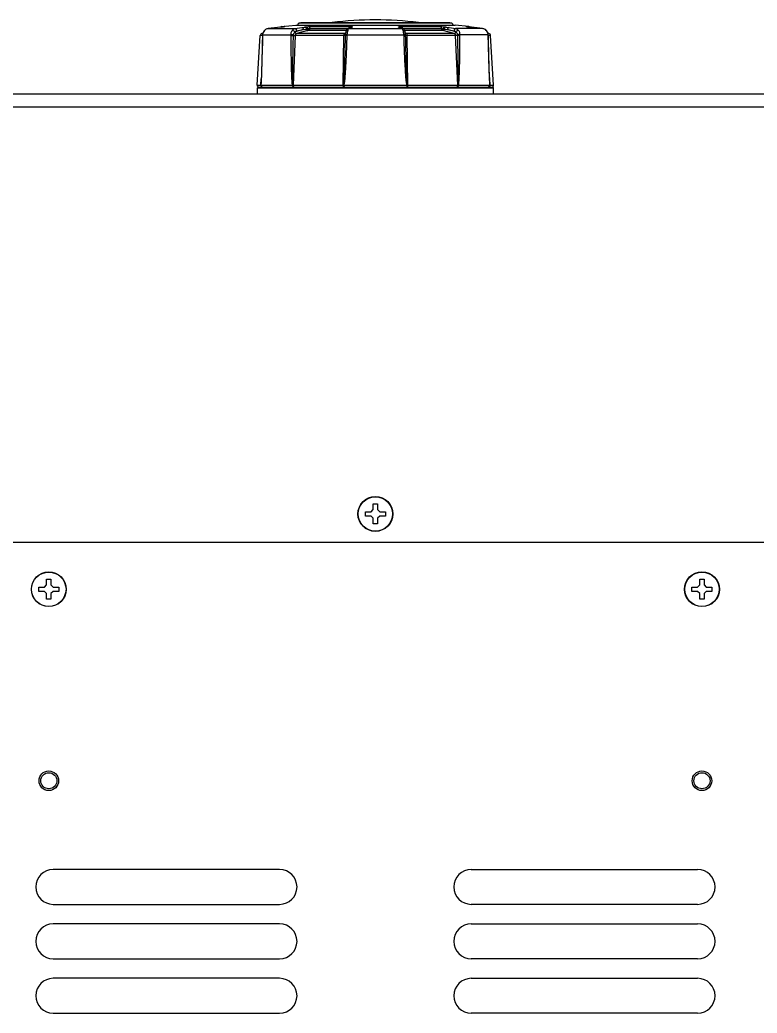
# Model space of a CAD drawing. Header units: millimetres. Extents: x -1538 to 3410, y -1646 to 2016.
# Drawn here: x 136.9 to 306.2, y 1766.5 to 1994.7 of the extents above; entities that cross this region are included whole.
import ezdxf

# ---------------------------------------------------------------- set-up
doc = ezdxf.new("R2010")
doc.units = ezdxf.units.MM
doc.header["$LTSCALE"] = 23.1
doc.layers.get('0').update_dxf_attribs({"linetype": 'CONTINUOUS'})

msp = doc.modelspace()

# ---------------------------------------------------------------- linework, layer by layer
at = {"linetype": 'Continuous'}
for p, q in [((193.28, 1992.45), (193.06, 1992.26)), ((193.45, 1992.53), (193.27, 1992.44)), ((196.04, 1992.92), (193.91, 1992.68)), ((196.04, 1992.92), (193.91, 1992.68)), ((193.91, 1992.68), (193.91, 1992.68)), ((193.91, 1992.68), (200.06, 1992.68)), ((197.09, 1993.04), (196.04, 1992.92)), ((196.98, 1993.03), (196.04, 1992.92)), ((196.04, 1992.92), (196.04, 1992.92)), ((196.98, 1993.03), (196.98, 1993.03)), ((197.08, 1993.14), (200.23, 1993.49)), ((197.08, 1993.14), (197.69, 1993.14)), ((197.32, 1993.07), (197.09, 1993.04)), ((197.42, 1993.09), (197.32, 1993.07)), ((197.4, 1993.08), (197.39, 1993.08)), ((197.4, 1993.08), (197.39, 1993.08)), ((197.62, 1993.12), (197.63, 1993.12)), ((200.06, 1992.68), (201.62, 1992.92)), ((202.01, 1992.43), (200.07, 1991.92)), ((200.23, 1993.49), (236.83, 1993.49)), ((200.45, 1992.18), (202.01, 1992.43)), ((201.12, 1993.94), (201.44, 1993.98)), ((235.95, 1993.94), (201.12, 1993.94)), ((201.44, 1993.98), (201.56, 1993.98)), ((235.63, 1993.98), (201.44, 1993.98)), ((235.51, 1993.98), (201.56, 1993.98)), ((201.62, 1992.92), (202.31, 1993.03)), ((202.01, 1992.43), (202.7, 1992.57)), ((203.4, 1992.68), (203.39, 1992.6)), ((212.13, 1992.6), (203.39, 1992.6)), ((203.4, 1992.68), (212.28, 1992.68)), ((203.7, 1993.14), (212.52, 1993.14)), ((212.85, 1992.92), (212.2, 1992.64)), ((212.39, 1992.68), (212.2, 1992.64)), ((212.67, 1992.8), (212.39, 1992.68)), ((212.39, 1992.68), (224.68, 1992.68)), ((212.79, 1992.85), (212.67, 1992.8)), ((212.96, 1992.92), (212.77, 1992.89)), ((212.96, 1992.92), (212.79, 1992.85)), ((213.02, 1992.99), (212.85, 1992.92)), ((213.21, 1993.03), (213.02, 1992.99)), ((223.86, 1993.03), (224.05, 1992.99)), ((224.22, 1992.92), (224.05, 1992.99)), ((224.05, 1992.99), (224.05, 1992.99)), ((224.11, 1992.92), (224.3, 1992.89)), ((224.28, 1992.85), (224.11, 1992.92)), ((224.87, 1992.64), (224.22, 1992.92)), ((224.4, 1992.8), (224.28, 1992.85)), ((224.68, 1992.68), (224.4, 1992.8)), ((224.55, 1993.14), (233.36, 1993.14)), ((224.68, 1992.68), (224.87, 1992.64)), ((224.78, 1992.68), (233.67, 1992.68)), ((224.87, 1992.64), (224.87, 1992.64)), ((233.67, 1992.6), (224.93, 1992.6)), ((233.67, 1992.6), (233.67, 1992.68)), ((234.37, 1992.57), (235.05, 1992.43)), ((234.76, 1993.03), (235.45, 1992.92)), ((235.05, 1992.43), (236.62, 1992.18)), ((237, 1991.92), (235.05, 1992.43)), ((235.45, 1992.92), (237.01, 1992.68)), ((235.63, 1993.98), (235.51, 1993.98)), ((235.95, 1993.94), (235.63, 1993.98)), ((239.99, 1993.14), (236.83, 1993.49)), ((243.16, 1992.68), (237.01, 1992.68)), ((239.38, 1993.14), (239.99, 1993.14)), ((239.45, 1993.12), (239.44, 1993.12)), ((239.48, 1993.11), (239.45, 1993.12)), ((239.53, 1993.1), (239.48, 1993.11)), ((239.59, 1993.1), (239.53, 1993.1)), ((239.67, 1993.08), (239.68, 1993.08)), ((239.68, 1993.08), (239.67, 1993.08)), ((240.08, 1993.03), (240.09, 1993.03)), ((241.02, 1992.92), (240.08, 1993.03)), ((241.02, 1992.92), (241.03, 1992.92)), ((243.16, 1992.68), (241.02, 1992.92)), ((243.16, 1992.68), (243.16, 1992.68)), ((191.39, 1979.68), (192.08, 1991.06)), ((192.6, 1991.06), (192.08, 1991.06)), ((192.49, 1991.52), (192.66, 1991.56)), ((192.65, 1991.52), (192.49, 1991.52)), ((192.6, 1991.1), (192.55, 1989.24)), ((192.61, 1991.23), (192.6, 1991.1)), ((192.62, 1991.07), (192.6, 1991.07)), ((192.61, 1991.27), (192.61, 1991.23)), ((192.63, 1991.25), (192.61, 1991.27)), ((192.63, 1991.25), (199.18, 1991.25)), ((193.06, 1992.26), (192.92, 1992.11)), ((193.08, 1992.27), (193.06, 1992.26)), ((200.11, 1991.06), (199.62, 1979.68)), ((211.31, 1991.06), (200.11, 1991.06)), ((203.03, 1992.21), (200.4, 1991.52)), ((211.41, 1991.52), (200.4, 1991.52)), ((211.83, 1992.23), (203.17, 1992.23)), ((211.13, 1979.68), (211.31, 1991.06)), ((211.41, 1991.52), (211.56, 1991.63)), ((211.56, 1991.63), (211.58, 1991.65)), ((211.58, 1991.65), (211.64, 1991.69)), ((211.64, 1991.52), (211.61, 1991.32)), ((211.62, 1991.59), (211.62, 1991.59)), ((211.64, 1991.69), (211.69, 1991.72)), ((211.64, 1991.52), (211.64, 1991.52)), ((211.77, 1992.04), (211.73, 1991.89)), ((211.77, 1992.04), (211.77, 1992.04)), ((211.98, 1991.25), (225.09, 1991.25)), ((233.9, 1992.23), (225.23, 1992.23)), ((225.3, 1992.04), (225.3, 1992.04)), ((225.38, 1991.72), (225.42, 1991.7)), ((225.39, 1991.64), (225.39, 1991.65)), ((225.45, 1991.59), (225.4, 1991.64)), ((225.43, 1991.52), (225.4, 1991.62)), ((225.42, 1991.7), (225.49, 1991.65)), ((225.46, 1991.32), (225.43, 1991.52)), ((225.43, 1991.52), (225.43, 1991.52)), ((225.45, 1991.59), (225.45, 1991.59)), ((225.49, 1991.65), (225.51, 1991.63)), ((225.51, 1991.63), (225.66, 1991.52)), ((236.66, 1991.52), (225.66, 1991.52)), ((225.76, 1991.06), (225.94, 1979.68)), ((236.96, 1991.06), (225.76, 1991.06)), ((236.66, 1991.52), (234.04, 1992.21)), ((237.45, 1979.68), (236.96, 1991.06)), ((244.44, 1991.25), (237.88, 1991.25)), ((243.99, 1992.27), (244.01, 1992.26)), ((244.15, 1992.1), (244.01, 1992.26)), ((244.32, 1991.81), (244.32, 1991.81)), ((244.41, 1991.56), (244.38, 1991.64)), ((244.58, 1991.52), (244.41, 1991.56)), ((244.58, 1991.52), (244.42, 1991.52)), ((244.44, 1991.25), (244.46, 1991.27)), ((244.45, 1991.07), (244.47, 1991.07)), ((244.46, 1991.22), (244.46, 1991.27)), ((244.47, 1991.07), (244.46, 1991.22)), ((244.98, 1991.06), (244.47, 1991.06)), ((245.68, 1979.68), (244.98, 1991.06)), ((192.21, 1979.68), (192.3, 1981.12)), ((244.77, 1981.12), (244.85, 1979.68)), ((191.39, 1979.68), (192.21, 1979.68)), ((191.43, 1977.6), (191.45, 1979.06)), ((191.45, 1979.06), (245.62, 1979.06)), ((191.65, 1979.25), (245.42, 1979.25)), ((192.24, 1979.66), (199.49, 1979.66)), ((199.62, 1979.68), (211.13, 1979.68)), ((211.28, 1979.66), (225.78, 1979.66)), ((225.94, 1979.68), (237.45, 1979.68)), ((237.58, 1979.66), (244.83, 1979.66)), ((244.85, 1979.68), (245.68, 1979.68)), ((245.64, 1977.6), (245.62, 1979.06)), ((454.32, 1977.6), (-17.25, 1977.6)), ((454.32, 1974.62), (-17.25, 1974.62)), ((218.03, 1882.15), (218.03, 1883.45)), ((218.03, 1883.45), (219.03, 1883.45)), ((219.03, 1883.45), (219.03, 1882.15)), ((216.23, 1880.65), (216.23, 1881.65)), ((216.23, 1881.65), (217.53, 1881.65)), ((217.53, 1880.65), (216.23, 1880.65)), ((217.53, 1881.65), (218.03, 1882.15)), ((218.03, 1880.15), (217.53, 1880.65)), ((219.03, 1882.15), (219.53, 1881.65)), ((219.53, 1880.65), (219.03, 1880.15)), ((219.53, 1881.65), (220.83, 1881.65)), ((220.83, 1880.65), (219.53, 1880.65)), ((220.83, 1881.65), (220.83, 1880.65)), ((218.03, 1878.85), (218.03, 1880.15)), ((219.03, 1878.85), (218.03, 1878.85)), ((219.03, 1880.15), (219.03, 1878.85)), ((-139.63, 1874.65), (576.69, 1874.65)), ((142.53, 1864.35), (143.03, 1864.85)), ((143.03, 1864.85), (143.03, 1866.15)), ((143.03, 1866.15), (144.03, 1866.15)), ((144.03, 1866.15), (144.03, 1864.85)), ((144.03, 1864.85), (144.53, 1864.35)), ((292.53, 1864.35), (293.03, 1864.85)), ((293.03, 1864.85), (293.03, 1866.15)), ((293.03, 1866.15), (294.03, 1866.15)), ((294.03, 1866.15), (294.03, 1864.85)), ((294.03, 1864.85), (294.53, 1864.35)), ((141.23, 1863.35), (141.23, 1864.35)), ((141.23, 1864.35), (142.53, 1864.35)), ((142.53, 1863.35), (141.23, 1863.35)), ((143.03, 1862.85), (142.53, 1863.35)), ((143.03, 1861.55), (143.03, 1862.85)), ((144.53, 1863.35), (144.03, 1862.85)), ((144.03, 1862.85), (144.03, 1861.55)), ((144.53, 1864.35), (145.83, 1864.35)), ((145.83, 1863.35), (144.53, 1863.35)), ((145.83, 1864.35), (145.83, 1863.35)), ((291.23, 1863.35), (291.23, 1864.35)), ((291.23, 1864.35), (292.53, 1864.35)), ((292.53, 1863.35), (291.23, 1863.35)), ((293.03, 1862.85), (292.53, 1863.35)), ((293.03, 1861.55), (293.03, 1862.85)), ((294.53, 1863.35), (294.03, 1862.85)), ((294.03, 1862.85), (294.03, 1861.55)), ((294.53, 1864.35), (295.83, 1864.35)), ((295.83, 1863.35), (294.53, 1863.35)), ((295.83, 1864.35), (295.83, 1863.35)), ((144.03, 1861.55), (143.03, 1861.55)), ((294.03, 1861.55), (293.03, 1861.55)), ((196.53, 1799.45), (144.53, 1799.45)), ((240.53, 1799.45), (292.53, 1799.45)), ((144.53, 1791.45), (196.53, 1791.45)), ((292.53, 1791.45), (240.53, 1791.45)), ((196.53, 1786.95), (144.53, 1786.95)), ((240.53, 1786.95), (292.53, 1786.95)), ((144.53, 1778.95), (196.53, 1778.95)), ((292.53, 1778.95), (240.53, 1778.95)), ((196.53, 1774.45), (144.53, 1774.45)), ((240.53, 1774.45), (292.53, 1774.45)), ((144.53, 1766.45), (196.53, 1766.45)), ((292.53, 1766.45), (240.53, 1766.45))]:
    msp.add_line(p, q, dxfattribs=at)
for points in [[(193.91, 1992.68), (193.64, 1992.62), (193.28, 1992.45)], [(197.54, 1993.1), (197.49, 1993.1), (197.42, 1993.09)], [(197.63, 1993.12), (197.63, 1993.12), (197.62, 1993.12), (197.59, 1993.11), (197.54, 1993.1)], [(197.63, 1993.12), (197.61, 1993.12), (197.6, 1993.11)], [(212.2, 1992.64), (212.04, 1992.54), (211.91, 1992.38), (211.82, 1992.19), (211.77, 1992.04)], [(225.3, 1992.04), (225.26, 1992.18), (225.17, 1992.37), (225.04, 1992.53), (224.87, 1992.64)], [(239.76, 1993.07), (239.66, 1993.09), (239.59, 1993.1)], [(243.16, 1992.68), (240, 1993.04), (239.76, 1993.07)], [(244, 1992.27), (243.8, 1992.44), (243.44, 1992.62), (243.16, 1992.68)], [(244.01, 1992.26), (243.79, 1992.45), (243.61, 1992.53)], [(192.92, 1992.11), (192.75, 1991.81), (192.64, 1991.49), (192.61, 1991.27)], [(192.83, 1991.95), (192.74, 1991.8), (192.69, 1991.64)], [(211.68, 1991.65), (211.64, 1991.6), (211.62, 1991.59)], [(211.73, 1991.89), (211.67, 1991.63), (211.64, 1991.52)], [(211.67, 1991.63), (211.68, 1991.65), (211.68, 1991.65)], [(225.4, 1991.62), (225.34, 1991.88), (225.3, 1992.04)], [(244.32, 1991.81), (244.15, 1992.11), (244.01, 1992.26)], [(244.46, 1991.27), (244.43, 1991.48), (244.33, 1991.8), (244.15, 1992.1)], [(244.82, 1980.03), (244.78, 1980.92), (244.73, 1982.11), (244.69, 1983.33), (244.64, 1984.62), (244.6, 1986), (244.56, 1987.53), (244.52, 1989.23), (244.47, 1991.07)], [(192.55, 1989.24), (192.51, 1987.53), (192.47, 1986.01), (192.42, 1984.62), (192.38, 1983.33), (192.34, 1982.12), (192.29, 1980.93), (192.25, 1980.03)]]:
    msp.add_lwpolyline(points, dxfattribs=at)
for centre, radius in [((218.53, 1881.15), 4), ((218.53, 1881.15), 3.95), ((143.53, 1863.85), 4), ((143.53, 1863.85), 3.95), ((293.53, 1863.85), 4), ((293.53, 1863.85), 3.95), ((143.53, 1819.85), 2.25), ((143.53, 1819.85), 1.85), ((293.53, 1819.85), 2.25), ((293.53, 1819.85), 1.85)]:
    msp.add_circle(centre, radius, dxfattribs=at)
for centre, radius, start, end in [((194.1, 1991.26), 1.43, 122.8366, 135.3918), ((194.08, 1991.29), 1.4, 109.0707, 122.796), ((194.07, 1991.31), 1.38, 96.6125, 109.0187), ((197.13, 1992.65), 0.5, 96.339, 132.3729), ((194.16, 2017.64), 24.77, 276.5501, 277.0696), ((195.15, 2009.75), 16.81, 277.0371, 277.662), ((197.74, 1992.67), 0.476, 96.582, 109.1746), ((201.18, 1993.44), 0.5, 97, 173.8665), ((203.5, 2039.4), 46.8, 269.2737, 269.8709), ((218.53, 1914.68), 80, 82.8664, 97.1336), ((199.44, 2024.44), 34.29, 293.22, 293.4477), ((199.75, 2023.71), 33.5, 293.4491, 293.6811), ((237.32, 2023.71), 33.5, 246.3189, 246.5509), ((237.63, 2024.44), 34.29, 246.5523, 246.78), ((233.51, 2047.38), 54.78, 270.1727, 270.6829), ((235.88, 1993.44), 0.5, 6.1335, 83), ((239.32, 1992.67), 0.476, 70.8506, 83.4182), ((241.92, 2009.76), 16.83, 262.3474, 262.7373), ((242.96, 2018.02), 25.16, 262.7731, 263.4402), ((239.94, 1992.65), 0.5, 47.6271, 83.661), ((243, 1991.31), 1.38, 70.7112, 83.3865), ((242.99, 1991.29), 1.4, 56.9827, 70.6584), ((242.97, 1991.26), 1.43, 44.6086, 56.9445), ((192.58, 1991.03), 0.5, 100.5, 176.5), ((197.67, 1990.92), 5.05, 176.2715, 177.2923), ((196.4, 1990.98), 3.78, 177.3126, 178.5793), ((194.12, 1991.17), 1.5, 176.4608, 177.2024), ((194.14, 1991.22), 1.49, 135.3886, 136.0392), ((200.19, 1991.46), 0.477, 104.687, 107.496), ((211.41, 1991.89), 0.361, 293.3967, 302.8776), ((213.81, 1991.03), 2.22, 172.7007, 178.8842), ((211.41, 1991.89), 0.362, 302.8758, 305.6098), ((225.66, 1991.89), 0.362, 234.3906, 237.3393), ((225.66, 1991.89), 0.36, 237.3375, 246.6044), ((223.28, 1991.03), 2.2, 1.0907, 7.3248), ((236.88, 1991.46), 0.477, 72.5045, 75.3145), ((242.93, 1991.22), 1.5, 43.9553, 44.6058), ((242.94, 1991.17), 1.5, 2.798, 3.5434), ((239.34, 1990.91), 5.11, 2.757, 3.7233), ((240.66, 1990.98), 3.79, 1.4209, 2.7431), ((244.48, 1991.03), 0.5, 3.5, 79.5), ((191.79, 1979.65), 0.4, 176.5, 270), ((191.65, 1979.05), 0.2, 90, 179.16), ((144.92, 1982.76), 47.41, 356.2749, 356.6463), ((192.63, 1979.62), 0.369, 266.1248, 269.9928), ((199.63, 1975.17), 4.5, 90.1137, 90.8323), ((199.79, 1979.37), 0.122, 263.6083, 269.9812), ((199.91, 1979.49), 0.238, 238.2278, 239.9981), ((211.12, 1974.1), 5.58, 89.258, 89.9536), ((213.03, 1989.36), 9.86, 259.2966, 259.8184), ((223.95, 1989.87), 10.37, 280.194, 280.6902), ((225.94, 1974.28), 5.4, 90.0346, 90.754), ((237.16, 1979.49), 0.238, 300.0018, 301.7722), ((237.28, 1979.37), 0.122, 270.0198, 276.3934), ((237.44, 1975.5), 4.17, 89.1395, 89.9148), ((244.44, 1979.62), 0.369, 270.0072, 273.8752), ((292.16, 1982.76), 47.42, 183.3537, 183.725), ((245.28, 1979.65), 0.4, 270, 3.5), ((245.42, 1979.05), 0.2, 0.84, 90), ((144.53, 1795.45), 4, 90, 270), ((196.53, 1795.45), 4, 270, 90), ((240.53, 1795.45), 4, 90, 270), ((292.53, 1795.45), 4, 270, 90), ((144.53, 1782.95), 4, 90, 270), ((196.53, 1782.95), 4, 270, 90), ((240.53, 1782.95), 4, 90, 270), ((292.53, 1782.95), 4, 270, 90), ((144.53, 1770.45), 4, 90, 270), ((196.53, 1770.45), 4, 270, 90), ((240.53, 1770.45), 4, 90, 270), ((292.53, 1770.45), 4, 270, 90)]:
    msp.add_arc(centre, radius, start, end, dxfattribs=at)
for points, knots in [([(197.57, 1993.11), (197.56, 1993.11), (197.5, 1993.1), (197.45, 1993.09), (197.4, 1993.08)], [0, 0, 0, 0, 0.219655, 1, 1, 1, 1]), ([(197.69, 1993.14), (197.69, 1993.14), (197.7, 1993.14), (197.71, 1993.14), (197.71, 1993.14), (197.72, 1993.14), (197.72, 1993.14), (197.71, 1993.14), (197.71, 1993.14), (197.7, 1993.13), (197.7, 1993.13), (197.68, 1993.13), (197.65, 1993.12), (197.61, 1993.12), (197.59, 1993.11), (197.57, 1993.11)], [0, 0, 0, 0, 0.057998, 0.102847, 0.13457, 0.153455, 0.161816, 0.174225, 0.198906, 0.23665, 0.287531, 0.351488, 0.518146, 0.735011, 1, 1, 1, 1]), ([(199.44, 1992.27), (199.52, 1992.38), (199.7, 1992.56), (199.94, 1992.66), (200.06, 1992.68)], [0, 0, 0, 0, 0.525725, 1, 1, 1, 1]), ([(200.06, 1992.68), (200.11, 1992.68), (200.21, 1992.65), (200.33, 1992.53), (200.42, 1992.37), (200.45, 1992.25), (200.45, 1992.18)], [0, 0, 0, 0, 0.208918, 0.44739, 0.716074, 1, 1, 1, 1]), ([(201.62, 1992.92), (201.67, 1992.92), (201.77, 1992.89), (201.9, 1992.78), (201.98, 1992.62), (202.01, 1992.49), (202.01, 1992.43)], [0, 0, 0, 0, 0.208913, 0.44738, 0.716066, 1, 1, 1, 1]), ([(202.31, 1993.03), (202.34, 1993.04), (202.48, 1993.06), (202.62, 1993.07), (202.72, 1993.08)], [0, 0, 0, 0, 0.221333, 1, 1, 1, 1]), ([(202.31, 1993.03), (202.36, 1993.03), (202.45, 1993), (202.57, 1992.9), (202.66, 1992.75), (202.69, 1992.63), (202.7, 1992.57)], [0, 0, 0, 0, 0.209316, 0.446873, 0.714616, 1, 1, 1, 1]), ([(202.7, 1992.57), (202.71, 1992.58), (202.78, 1992.59), (202.85, 1992.6), (202.91, 1992.6)], [0, 0, 0, 0, 0.221368, 1, 1, 1, 1]), ([(202.7, 1992.57), (202.71, 1992.53), (202.74, 1992.43), (202.81, 1992.32), (202.91, 1992.23), (202.99, 1992.21), (203.03, 1992.21)], [0, 0, 0, 0, 0.282225, 0.550377, 0.790155, 1, 1, 1, 1]), ([(202.72, 1993.08), (202.9, 1993.1), (203.22, 1993.13), (203.55, 1993.14), (203.7, 1993.14)], [0, 0, 0, 0, 0.532271, 1, 1, 1, 1]), ([(202.72, 1993.08), (202.73, 1993.08), (202.76, 1993.07), (202.78, 1993.04), (202.81, 1992.99), (202.85, 1992.91), (202.88, 1992.78), (202.9, 1992.66), (202.91, 1992.6)], [0, 0, 0, 0, 0.057679, 0.135001, 0.235351, 0.35787, 0.657537, 1, 1, 1, 1]), ([(202.91, 1992.6), (202.99, 1992.62), (203.15, 1992.66), (203.32, 1992.68), (203.4, 1992.68)], [0, 0, 0, 0, 0.531491, 1, 1, 1, 1]), ([(203.39, 1992.6), (203.39, 1992.56), (203.38, 1992.47), (203.33, 1992.36), (203.26, 1992.27), (203.2, 1992.24), (203.17, 1992.23)], [0, 0, 0, 0, 0.283976, 0.550284, 0.788683, 1, 1, 1, 1]), ([(203.7, 1993.14), (203.66, 1993.14), (203.58, 1993.1), (203.48, 1992.99), (203.42, 1992.84), (203.4, 1992.73), (203.4, 1992.68)], [0, 0, 0, 0, 0.20971, 0.446411, 0.713162, 1, 1, 1, 1]), ([(212.23, 1992.47), (212.23, 1992.45), (212.2, 1992.39), (212.18, 1992.32), (212.17, 1992.27)], [0, 0, 0, 0, 0.227568, 1, 1, 1, 1]), ([(212.3, 1992.59), (212.29, 1992.59), (212.27, 1992.55), (212.25, 1992.5), (212.23, 1992.47)], [0, 0, 0, 0, 0.222718, 1, 1, 1, 1]), ([(212.39, 1992.68), (212.38, 1992.67), (212.34, 1992.65), (212.31, 1992.62), (212.3, 1992.59)], [0, 0, 0, 0, 0.210871, 1, 1, 1, 1]), ([(212.52, 1993.14), (212.5, 1993.13), (212.47, 1993.09), (212.43, 1993), (212.41, 1992.87), (212.4, 1992.78), (212.4, 1992.73)], [0, 0, 0, 0, 0.138356, 0.359004, 0.654302, 1, 1, 1, 1]), ([(212.52, 1993.14), (212.6, 1993.14), (212.75, 1993.14), (212.95, 1993.13), (213.09, 1993.11), (213.17, 1993.1), (213.2, 1993.09), (213.21, 1993.08)], [0, 0, 0, 0, 0.345653, 0.639352, 0.861686, 0.941817, 1, 1, 1, 1]), ([(213.21, 1993.08), (213.17, 1993.08), (213.11, 1993.07), (213.05, 1993.05), (213.04, 1993.04)], [0, 0, 0, 0, 0.747918, 1, 1, 1, 1]), ([(213.21, 1993.08), (213.22, 1993.08), (213.22, 1993.08), (213.23, 1993.07), (213.24, 1993.07), (213.24, 1993.06), (213.23, 1993.04), (213.22, 1993.04), (213.21, 1993.03)], [0, 0, 0, 0, 0.166264, 0.295583, 0.393854, 0.474796, 0.669729, 1, 1, 1, 1]), ([(223.86, 1993.03), (223.85, 1993.04), (223.84, 1993.04), (223.83, 1993.06), (223.83, 1993.07), (223.84, 1993.07), (223.84, 1993.08), (223.85, 1993.08), (223.86, 1993.08)], [0, 0, 0, 0, 0.330531, 0.525201, 0.605984, 0.704142, 0.83356, 1, 1, 1, 1]), ([(223.86, 1993.08), (223.87, 1993.09), (223.9, 1993.1), (223.98, 1993.11), (224.12, 1993.13), (224.32, 1993.14), (224.47, 1993.14), (224.55, 1993.14)], [0, 0, 0, 0, 0.058183, 0.138322, 0.360655, 0.654345, 1, 1, 1, 1]), ([(223.86, 1993.08), (223.9, 1993.08), (223.96, 1993.07), (224.02, 1993.05), (224.03, 1993.04)], [0, 0, 0, 0, 0.747918, 1, 1, 1, 1]), ([(224.55, 1993.14), (224.57, 1993.13), (224.6, 1993.09), (224.64, 1993), (224.66, 1992.87), (224.67, 1992.78), (224.67, 1992.73)], [0, 0, 0, 0, 0.138356, 0.359003, 0.654302, 1, 1, 1, 1]), ([(224.76, 1992.61), (224.76, 1992.62), (224.73, 1992.64), (224.71, 1992.67), (224.68, 1992.68)], [0, 0, 0, 0, 0.290254, 1, 1, 1, 1]), ([(224.84, 1992.47), (224.83, 1992.48), (224.81, 1992.53), (224.79, 1992.58), (224.76, 1992.61)], [0, 0, 0, 0, 0.282175, 1, 1, 1, 1]), ([(224.9, 1992.27), (224.9, 1992.29), (224.88, 1992.35), (224.86, 1992.42), (224.84, 1992.47)], [0, 0, 0, 0, 0.271921, 1, 1, 1, 1]), ([(233.36, 1993.14), (233.52, 1993.14), (233.84, 1993.13), (234.17, 1993.1), (234.34, 1993.08)], [0, 0, 0, 0, 0.467727, 1, 1, 1, 1]), ([(233.36, 1993.14), (233.41, 1993.14), (233.49, 1993.1), (233.59, 1992.99), (233.65, 1992.84), (233.67, 1992.73), (233.67, 1992.68)], [0, 0, 0, 0, 0.20971, 0.446411, 0.713162, 1, 1, 1, 1]), ([(233.67, 1992.68), (233.75, 1992.68), (233.91, 1992.66), (234.08, 1992.62), (234.16, 1992.6)], [0, 0, 0, 0, 0.468508, 1, 1, 1, 1]), ([(233.67, 1992.6), (233.68, 1992.56), (233.69, 1992.47), (233.74, 1992.36), (233.81, 1992.27), (233.87, 1992.24), (233.9, 1992.23)], [0, 0, 0, 0, 0.283976, 0.550283, 0.788682, 1, 1, 1, 1]), ([(234.37, 1992.57), (234.36, 1992.53), (234.33, 1992.43), (234.25, 1992.32), (234.16, 1992.23), (234.08, 1992.21), (234.04, 1992.21)], [0, 0, 0, 0, 0.282227, 0.550378, 0.790155, 1, 1, 1, 1]), ([(234.34, 1993.08), (234.33, 1993.08), (234.31, 1993.07), (234.29, 1993.04), (234.26, 1992.99), (234.22, 1992.91), (234.19, 1992.78), (234.17, 1992.66), (234.16, 1992.6)], [0, 0, 0, 0, 0.05767, 0.13499, 0.235341, 0.357861, 0.657533, 1, 1, 1, 1]), ([(234.16, 1992.6), (234.18, 1992.6), (234.25, 1992.59), (234.32, 1992.58), (234.37, 1992.57)], [0, 0, 0, 0, 0.274718, 1, 1, 1, 1]), ([(234.34, 1993.08), (234.38, 1993.08), (234.52, 1993.07), (234.66, 1993.05), (234.76, 1993.03)], [0, 0, 0, 0, 0.274731, 1, 1, 1, 1]), ([(234.76, 1993.03), (234.71, 1993.03), (234.61, 1993), (234.5, 1992.9), (234.41, 1992.75), (234.38, 1992.63), (234.37, 1992.57)], [0, 0, 0, 0, 0.209294, 0.446849, 0.714601, 1, 1, 1, 1]), ([(235.45, 1992.92), (235.4, 1992.92), (235.3, 1992.89), (235.17, 1992.78), (235.09, 1992.62), (235.06, 1992.49), (235.05, 1992.43)], [0, 0, 0, 0, 0.208913, 0.44738, 0.716066, 1, 1, 1, 1]), ([(237.01, 1992.68), (236.96, 1992.68), (236.86, 1992.65), (236.74, 1992.53), (236.65, 1992.37), (236.62, 1992.25), (236.62, 1992.18)], [0, 0, 0, 0, 0.208918, 0.447389, 0.716072, 1, 1, 1, 1]), ([(237.01, 1992.68), (237.13, 1992.66), (237.37, 1992.56), (237.55, 1992.38), (237.63, 1992.27)], [0, 0, 0, 0, 0.474275, 1, 1, 1, 1]), ([(239.5, 1993.11), (239.48, 1993.11), (239.45, 1993.12), (239.42, 1993.12), (239.39, 1993.13), (239.37, 1993.13), (239.36, 1993.13), (239.36, 1993.14), (239.35, 1993.14), (239.35, 1993.14), (239.35, 1993.14), (239.36, 1993.14), (239.36, 1993.14), (239.37, 1993.14), (239.38, 1993.14), (239.38, 1993.14)], [0, 0, 0, 0, 0.264966, 0.481839, 0.648526, 0.712503, 0.763406, 0.801172, 0.825872, 0.838294, 0.846643, 0.865508, 0.89721, 0.942032, 1, 1, 1, 1]), ([(239.67, 1993.08), (239.65, 1993.09), (239.6, 1993.09), (239.54, 1993.1), (239.5, 1993.11)], [0, 0, 0, 0, 0.278952, 1, 1, 1, 1]), ([(192.62, 1991.07), (192.6, 1990.17), (192.55, 1988.35), (192.47, 1985.63), (192.4, 1983.37), (192.34, 1981.56), (192.3, 1980.65), (192.27, 1980.2)], [0, 0, 0, 0, 0.250268, 0.500476, 0.750544, 0.87544, 1, 1, 1, 1]), ([(193.06, 1992.26), (192.94, 1992.12), (192.73, 1991.81), (192.64, 1991.45), (192.63, 1991.27)], [0, 0, 0, 0, 0.498775, 1, 1, 1, 1]), ([(199.18, 1991.25), (199.17, 1991.43), (199.19, 1991.79), (199.34, 1992.13), (199.44, 1992.27)], [0, 0, 0, 0, 0.518698, 1, 1, 1, 1]), ([(199.18, 1991.25), (199.27, 1991.27), (199.45, 1991.29), (199.63, 1991.31), (199.73, 1991.32)], [0, 0, 0, 0, 0.469986, 1, 1, 1, 1]), ([(199.19, 1991.07), (199.23, 1991.07), (199.4, 1991.08), (199.57, 1991.08), (199.71, 1991.08)], [0, 0, 0, 0, 0.21354, 1, 1, 1, 1]), ([(199.49, 1979.66), (199.47, 1979.78), (199.45, 1980.01), (199.41, 1980.48), (199.37, 1981.08), (199.34, 1981.79), (199.3, 1982.74), (199.27, 1983.93), (199.24, 1985.36), (199.22, 1986.79), (199.2, 1988.69), (199.2, 1990.12), (199.19, 1991.07)], [0, 0, 0, 0, 0.030987, 0.062095, 0.124445, 0.186879, 0.249354, 0.374376, 0.499452, 0.62456, 0.749692, 1, 1, 1, 1]), ([(199.44, 1992.27), (199.49, 1992.27), (199.61, 1992.25), (199.77, 1992.17), (199.93, 1992.06), (200.01, 1991.96), (200.05, 1991.91)], [0, 0, 0, 0, 0.216362, 0.473639, 0.74517, 1, 1, 1, 1]), ([(199.56, 1979.68), (199.55, 1979.91), (199.55, 1980.39), (199.55, 1981.1), (199.55, 1981.81), (199.56, 1982.76), (199.57, 1983.95), (199.59, 1985.37), (199.62, 1986.8), (199.66, 1988.7), (199.69, 1990.13), (199.71, 1991.08)], [0, 0, 0, 0, 0.06237, 0.124817, 0.18729, 0.249778, 0.374779, 0.499801, 0.624838, 0.749884, 1, 1, 1, 1]), ([(199.71, 1991.08), (199.71, 1991.1), (199.71, 1991.18), (199.72, 1991.26), (199.73, 1991.32)], [0, 0, 0, 0, 0.252232, 1, 1, 1, 1]), ([(199.71, 1991.08), (199.74, 1991.07), (199.88, 1991.07), (200.01, 1991.06), (200.11, 1991.06)], [0, 0, 0, 0, 0.264406, 1, 1, 1, 1]), ([(199.73, 1991.32), (199.75, 1991.44), (199.82, 1991.66), (199.96, 1991.85), (200.05, 1991.91)], [0, 0, 0, 0, 0.530301, 1, 1, 1, 1]), ([(200.05, 1991.91), (200.1, 1991.98), (200.22, 1992.1), (200.37, 1992.17), (200.45, 1992.18)], [0, 0, 0, 0, 0.526322, 1, 1, 1, 1]), ([(200.07, 1991.92), (200.08, 1991.87), (200.1, 1991.77), (200.18, 1991.64), (200.28, 1991.55), (200.37, 1991.52), (200.4, 1991.52)], [0, 0, 0, 0, 0.2809, 0.550166, 0.790885, 1, 1, 1, 1]), ([(200.4, 1991.52), (200.36, 1991.51), (200.28, 1991.47), (200.19, 1991.36), (200.13, 1991.22), (200.11, 1991.12), (200.11, 1991.06)], [0, 0, 0, 0, 0.214912, 0.454092, 0.718658, 1, 1, 1, 1]), ([(203.17, 1992.23), (203.14, 1992.23), (203.1, 1992.23), (203.05, 1992.22), (203.03, 1992.21)], [0, 0, 0, 0, 0.503, 1, 1, 1, 1]), ([(211.59, 1991.08), (211.57, 1990.13), (211.54, 1988.7), (211.49, 1986.8), (211.45, 1985.37), (211.41, 1983.95), (211.37, 1982.76), (211.33, 1981.81), (211.29, 1981.1), (211.26, 1980.51), (211.23, 1980.03), (211.21, 1979.8), (211.2, 1979.68)], [0, 0, 0, 0, 0.249971, 0.37496, 0.499953, 0.62495, 0.749953, 0.812458, 0.874966, 0.937478, 0.968738, 1, 1, 1, 1]), ([(211.96, 1991.07), (211.93, 1990.12), (211.89, 1988.69), (211.82, 1986.79), (211.76, 1985.36), (211.7, 1984.17), (211.64, 1983.21), (211.6, 1982.5), (211.54, 1981.79), (211.48, 1981.08), (211.42, 1980.48), (211.35, 1980.01), (211.31, 1979.78), (211.28, 1979.66)], [0, 0, 0, 0, 0.249997, 0.374999, 0.500003, 0.625008, 0.687512, 0.750016, 0.812519, 0.875023, 0.937521, 0.968767, 1, 1, 1, 1]), ([(211.31, 1991.06), (211.31, 1991.12), (211.31, 1991.22), (211.33, 1991.35), (211.36, 1991.45), (211.39, 1991.5), (211.4, 1991.52), (211.41, 1991.52)], [0, 0, 0, 0, 0.335603, 0.630604, 0.856822, 0.938787, 1, 1, 1, 1]), ([(211.59, 1991.08), (211.58, 1991.07), (211.55, 1991.07), (211.48, 1991.07), (211.4, 1991.06), (211.34, 1991.06), (211.31, 1991.06)], [0, 0, 0, 0, 0.130382, 0.35188, 0.64922, 1, 1, 1, 1]), ([(211.96, 1991.07), (211.88, 1991.07), (211.77, 1991.08), (211.65, 1991.08), (211.61, 1991.08), (211.59, 1991.08)], [0, 0, 0, 0, 0.649394, 0.871335, 1, 1, 1, 1]), ([(211.98, 1991.25), (211.93, 1991.25), (211.85, 1991.27), (211.74, 1991.29), (211.66, 1991.3), (211.62, 1991.31), (211.61, 1991.32)], [0, 0, 0, 0, 0.366328, 0.672208, 0.889603, 1, 1, 1, 1]), ([(212.17, 1992.27), (212.12, 1992.27), (212.03, 1992.26), (211.91, 1992.22), (211.81, 1992.14), (211.78, 1992.07), (211.77, 1992.04)], [0, 0, 0, 0, 0.288104, 0.550601, 0.784654, 1, 1, 1, 1]), ([(212.17, 1992.27), (212.13, 1992.11), (212.05, 1991.77), (212, 1991.43), (211.98, 1991.25)], [0, 0, 0, 0, 0.461552, 1, 1, 1, 1]), ([(225.09, 1991.25), (225.07, 1991.43), (225.01, 1991.77), (224.94, 1992.11), (224.9, 1992.27)], [0, 0, 0, 0, 0.538452, 1, 1, 1, 1]), ([(224.9, 1992.27), (224.95, 1992.27), (225.04, 1992.26), (225.16, 1992.22), (225.26, 1992.14), (225.29, 1992.07), (225.3, 1992.04)], [0, 0, 0, 0, 0.288109, 0.550605, 0.784654, 1, 1, 1, 1]), ([(225.09, 1991.25), (225.14, 1991.25), (225.22, 1991.27), (225.33, 1991.29), (225.41, 1991.3), (225.45, 1991.31), (225.46, 1991.32)], [0, 0, 0, 0, 0.366328, 0.672205, 0.889599, 1, 1, 1, 1]), ([(225.11, 1991.07), (225.19, 1991.07), (225.3, 1991.08), (225.42, 1991.08), (225.46, 1991.08), (225.48, 1991.08)], [0, 0, 0, 0, 0.649445, 0.871372, 1, 1, 1, 1]), ([(225.78, 1979.66), (225.76, 1979.78), (225.72, 1980.01), (225.65, 1980.48), (225.59, 1981.08), (225.53, 1981.79), (225.47, 1982.5), (225.43, 1983.21), (225.37, 1984.17), (225.31, 1985.36), (225.25, 1986.79), (225.18, 1988.69), (225.13, 1990.12), (225.11, 1991.07)], [0, 0, 0, 0, 0.031233, 0.062479, 0.124978, 0.187481, 0.249985, 0.312488, 0.374992, 0.499997, 0.625001, 0.750003, 1, 1, 1, 1]), ([(225.87, 1979.68), (225.86, 1979.8), (225.84, 1980.03), (225.81, 1980.51), (225.77, 1981.1), (225.74, 1981.81), (225.7, 1982.76), (225.66, 1983.95), (225.61, 1985.37), (225.57, 1986.8), (225.53, 1988.7), (225.5, 1990.13), (225.48, 1991.08)], [0, 0, 0, 0, 0.031262, 0.062522, 0.125035, 0.187542, 0.250047, 0.37505, 0.500047, 0.62504, 0.750029, 1, 1, 1, 1]), ([(225.48, 1991.08), (225.49, 1991.07), (225.52, 1991.07), (225.58, 1991.07), (225.67, 1991.06), (225.73, 1991.06), (225.76, 1991.06)], [0, 0, 0, 0, 0.130398, 0.351902, 0.649236, 1, 1, 1, 1]), ([(225.66, 1991.52), (225.67, 1991.52), (225.68, 1991.5), (225.71, 1991.45), (225.73, 1991.35), (225.75, 1991.22), (225.76, 1991.12), (225.76, 1991.06)], [0, 0, 0, 0, 0.061211, 0.143174, 0.369391, 0.664388, 1, 1, 1, 1]), ([(234.04, 1992.21), (234.02, 1992.22), (233.97, 1992.23), (233.92, 1992.23), (233.9, 1992.23)], [0, 0, 0, 0, 0.497, 1, 1, 1, 1]), ([(236.62, 1992.18), (236.69, 1992.17), (236.85, 1992.1), (236.97, 1991.98), (237.02, 1991.91)], [0, 0, 0, 0, 0.473678, 1, 1, 1, 1]), ([(237, 1991.92), (236.99, 1991.87), (236.96, 1991.77), (236.89, 1991.64), (236.79, 1991.55), (236.7, 1991.52), (236.66, 1991.52)], [0, 0, 0, 0, 0.2809, 0.550166, 0.790885, 1, 1, 1, 1]), ([(236.96, 1991.06), (236.95, 1991.12), (236.94, 1991.22), (236.88, 1991.36), (236.78, 1991.47), (236.7, 1991.51), (236.66, 1991.52)], [0, 0, 0, 0, 0.281335, 0.545903, 0.785084, 1, 1, 1, 1]), ([(237.36, 1991.08), (237.32, 1991.07), (237.19, 1991.07), (237.06, 1991.06), (236.96, 1991.06)], [0, 0, 0, 0, 0.264401, 1, 1, 1, 1]), ([(237.63, 1992.27), (237.57, 1992.27), (237.46, 1992.25), (237.3, 1992.17), (237.14, 1992.06), (237.06, 1991.96), (237.02, 1991.91)], [0, 0, 0, 0, 0.216365, 0.473643, 0.745173, 1, 1, 1, 1]), ([(237.02, 1991.91), (237.11, 1991.85), (237.25, 1991.66), (237.32, 1991.44), (237.34, 1991.32)], [0, 0, 0, 0, 0.469692, 1, 1, 1, 1]), ([(237.34, 1991.32), (237.34, 1991.3), (237.35, 1991.22), (237.36, 1991.14), (237.36, 1991.08)], [0, 0, 0, 0, 0.2473, 1, 1, 1, 1]), ([(237.88, 1991.25), (237.8, 1991.27), (237.62, 1991.29), (237.43, 1991.31), (237.34, 1991.32)], [0, 0, 0, 0, 0.469984, 1, 1, 1, 1]), ([(237.36, 1991.08), (237.38, 1990.13), (237.41, 1988.7), (237.45, 1986.8), (237.48, 1985.37), (237.5, 1983.95), (237.51, 1982.76), (237.52, 1981.81), (237.52, 1981.1), (237.52, 1980.39), (237.51, 1979.91), (237.51, 1979.68)], [0, 0, 0, 0, 0.250116, 0.375162, 0.500199, 0.625221, 0.750222, 0.81271, 0.875183, 0.93763, 1, 1, 1, 1]), ([(237.87, 1991.07), (237.84, 1991.07), (237.67, 1991.08), (237.49, 1991.08), (237.36, 1991.08)], [0, 0, 0, 0, 0.213536, 1, 1, 1, 1]), ([(237.87, 1991.07), (237.87, 1990.12), (237.87, 1988.69), (237.85, 1986.79), (237.83, 1985.36), (237.8, 1983.93), (237.77, 1982.74), (237.73, 1981.79), (237.7, 1981.08), (237.66, 1980.48), (237.62, 1980.01), (237.6, 1979.78), (237.58, 1979.66)], [0, 0, 0, 0, 0.250308, 0.37544, 0.500548, 0.625624, 0.750646, 0.813122, 0.875555, 0.937905, 0.969013, 1, 1, 1, 1]), ([(237.63, 1992.27), (237.73, 1992.13), (237.87, 1991.79), (237.9, 1991.43), (237.88, 1991.25)], [0, 0, 0, 0, 0.481303, 1, 1, 1, 1]), ([(244.44, 1991.27), (244.43, 1991.45), (244.34, 1991.81), (244.13, 1992.12), (244.01, 1992.26)], [0, 0, 0, 0, 0.501227, 1, 1, 1, 1]), ([(244.8, 1980.18), (244.77, 1980.63), (244.73, 1981.54), (244.67, 1983.35), (244.59, 1985.62), (244.52, 1988.35), (244.47, 1990.16), (244.45, 1991.07)], [0, 0, 0, 0, 0.124552, 0.249447, 0.499517, 0.749729, 1, 1, 1, 1]), ([(192.21, 1979.68), (192.22, 1979.68), (192.22, 1979.68), (192.22, 1979.68), (192.23, 1979.68)], [0, 0, 0, 0, 0.358439, 1, 1, 1, 1]), ([(192.21, 1979.68), (192.21, 1979.62), (192.23, 1979.51), (192.31, 1979.37), (192.44, 1979.28), (192.55, 1979.25), (192.6, 1979.25)], [0, 0, 0, 0, 0.253542, 0.505147, 0.753699, 1, 1, 1, 1]), ([(192.23, 1979.68), (192.22, 1979.6), (192.26, 1979.43), (192.39, 1979.32), (192.47, 1979.29)], [0, 0, 0, 0, 0.500361, 1, 1, 1, 1]), ([(192.23, 1979.68), (192.23, 1979.68), (192.23, 1979.67), (192.23, 1979.66), (192.24, 1979.66)], [0, 0, 0, 0, 0.202388, 1, 1, 1, 1]), ([(192.27, 1980.2), (192.27, 1980.16), (192.26, 1979.98), (192.25, 1979.8), (192.24, 1979.66)], [0, 0, 0, 0, 0.250997, 1, 1, 1, 1]), ([(192.24, 1979.66), (192.24, 1979.61), (192.26, 1979.51), (192.33, 1979.38), (192.45, 1979.28), (192.55, 1979.26), (192.6, 1979.25)], [0, 0, 0, 0, 0.253508, 0.505091, 0.753589, 1, 1, 1, 1]), ([(199.49, 1979.66), (199.5, 1979.66), (199.52, 1979.67), (199.54, 1979.67), (199.56, 1979.68)], [0, 0, 0, 0, 0.235744, 1, 1, 1, 1]), ([(199.49, 1979.66), (199.49, 1979.61), (199.5, 1979.51), (199.56, 1979.37), (199.65, 1979.28), (199.73, 1979.25), (199.77, 1979.25)], [0, 0, 0, 0, 0.288695, 0.556836, 0.791847, 1, 1, 1, 1]), ([(199.56, 1979.68), (199.56, 1979.63), (199.57, 1979.53), (199.6, 1979.41), (199.65, 1979.34), (199.69, 1979.28), (199.74, 1979.26), (199.77, 1979.25)], [0, 0, 0, 0, 0.305786, 0.585221, 0.707701, 0.816918, 1, 1, 1, 1]), ([(199.62, 1979.68), (199.62, 1979.6), (199.64, 1979.45), (199.73, 1979.32), (199.79, 1979.29)], [0, 0, 0, 0, 0.539662, 1, 1, 1, 1]), ([(199.79, 1979.28), (199.8, 1979.28), (199.83, 1979.26), (199.87, 1979.25), (199.9, 1979.25)], [0, 0, 0, 0, 0.25938, 1, 1, 1, 1]), ([(211.13, 1979.68), (211.13, 1979.62), (211.13, 1979.52), (211.15, 1979.41), (211.17, 1979.33), (211.19, 1979.28), (211.22, 1979.25), (211.24, 1979.25)], [0, 0, 0, 0, 0.352789, 0.660483, 0.78329, 0.880591, 1, 1, 1, 1]), ([(211.2, 1979.68), (211.19, 1979.6), (211.2, 1979.49), (211.25, 1979.36), (211.28, 1979.3), (211.3, 1979.29)], [0, 0, 0, 0, 0.568519, 0.808255, 1, 1, 1, 1]), ([(211.28, 1979.66), (211.28, 1979.59), (211.29, 1979.48), (211.32, 1979.35), (211.34, 1979.3), (211.35, 1979.28)], [0, 0, 0, 0, 0.588096, 0.82492, 1, 1, 1, 1]), ([(211.3, 1979.29), (211.31, 1979.28), (211.33, 1979.26), (211.35, 1979.25), (211.37, 1979.25)], [0, 0, 0, 0, 0.281712, 1, 1, 1, 1]), ([(211.35, 1979.28), (211.35, 1979.28), (211.36, 1979.27), (211.37, 1979.26), (211.38, 1979.26)], [0, 0, 0, 0, 0.298799, 1, 1, 1, 1]), ([(225.72, 1979.28), (225.72, 1979.28), (225.71, 1979.27), (225.7, 1979.26), (225.69, 1979.26)], [0, 0, 0, 0, 0.298799, 1, 1, 1, 1]), ([(225.77, 1979.29), (225.76, 1979.28), (225.74, 1979.26), (225.71, 1979.25), (225.7, 1979.25)], [0, 0, 0, 0, 0.281711, 1, 1, 1, 1]), ([(225.78, 1979.66), (225.78, 1979.59), (225.78, 1979.48), (225.75, 1979.35), (225.73, 1979.3), (225.72, 1979.28)], [0, 0, 0, 0, 0.588096, 0.82492, 1, 1, 1, 1]), ([(225.87, 1979.68), (225.87, 1979.6), (225.86, 1979.49), (225.82, 1979.36), (225.78, 1979.3), (225.77, 1979.29)], [0, 0, 0, 0, 0.568521, 0.808256, 1, 1, 1, 1]), ([(225.94, 1979.68), (225.94, 1979.62), (225.94, 1979.52), (225.92, 1979.41), (225.9, 1979.33), (225.88, 1979.28), (225.85, 1979.25), (225.83, 1979.25)], [0, 0, 0, 0, 0.352789, 0.660483, 0.78329, 0.880591, 1, 1, 1, 1]), ([(237.27, 1979.28), (237.27, 1979.28), (237.23, 1979.26), (237.2, 1979.25), (237.17, 1979.25)], [0, 0, 0, 0, 0.25938, 1, 1, 1, 1]), ([(237.45, 1979.68), (237.45, 1979.6), (237.43, 1979.45), (237.34, 1979.32), (237.28, 1979.29)], [0, 0, 0, 0, 0.539662, 1, 1, 1, 1]), ([(237.51, 1979.68), (237.51, 1979.63), (237.5, 1979.53), (237.46, 1979.41), (237.42, 1979.34), (237.37, 1979.28), (237.33, 1979.26), (237.3, 1979.25)], [0, 0, 0, 0, 0.305785, 0.585219, 0.7077, 0.816917, 1, 1, 1, 1]), ([(237.58, 1979.66), (237.58, 1979.61), (237.57, 1979.51), (237.51, 1979.37), (237.42, 1979.28), (237.34, 1979.25), (237.3, 1979.25)], [0, 0, 0, 0, 0.288695, 0.556836, 0.791847, 1, 1, 1, 1]), ([(237.51, 1979.68), (237.51, 1979.68), (237.54, 1979.67), (237.56, 1979.67), (237.58, 1979.66)], [0, 0, 0, 0, 0.263638, 1, 1, 1, 1]), ([(244.85, 1979.68), (244.86, 1979.62), (244.84, 1979.51), (244.76, 1979.37), (244.63, 1979.28), (244.52, 1979.25), (244.47, 1979.25)], [0, 0, 0, 0, 0.253542, 0.505147, 0.753699, 1, 1, 1, 1]), ([(244.83, 1979.66), (244.83, 1979.61), (244.81, 1979.51), (244.73, 1979.38), (244.61, 1979.28), (244.52, 1979.26), (244.47, 1979.25)], [0, 0, 0, 0, 0.253508, 0.505091, 0.753589, 1, 1, 1, 1]), ([(244.84, 1979.68), (244.85, 1979.6), (244.81, 1979.43), (244.68, 1979.32), (244.6, 1979.29)], [0, 0, 0, 0, 0.500361, 1, 1, 1, 1]), ([(244.83, 1979.66), (244.83, 1979.7), (244.81, 1979.88), (244.8, 1980.05), (244.8, 1980.18)], [0, 0, 0, 0, 0.248698, 1, 1, 1, 1]), ([(244.83, 1979.66), (244.83, 1979.66), (244.84, 1979.67), (244.84, 1979.67), (244.84, 1979.68)], [0, 0, 0, 0, 0.306285, 1, 1, 1, 1]), ([(244.84, 1979.68), (244.84, 1979.68), (244.85, 1979.68), (244.85, 1979.68), (244.85, 1979.68)], [0, 0, 0, 0, 0.141496, 1, 1, 1, 1])]:
    msp.add_open_spline(points, degree=3, knots=knots, dxfattribs=at)
for points in [[(213.04, 1993.04), (212.98, 1993.02), (212.93, 1992.98), (212.89, 1992.94)], [(224.03, 1993.04), (224.09, 1993.02), (224.14, 1992.98), (224.18, 1992.94)], [(199.19, 1991.07), (199.19, 1991.13), (199.19, 1991.19), (199.18, 1991.25)], [(211.56, 1991.55), (211.51, 1991.53), (211.46, 1991.52), (211.41, 1991.52)], [(211.98, 1991.25), (211.97, 1991.19), (211.96, 1991.13), (211.96, 1991.07)], [(225.11, 1991.07), (225.11, 1991.13), (225.1, 1991.19), (225.09, 1991.25)], [(225.51, 1991.55), (225.56, 1991.53), (225.61, 1991.52), (225.66, 1991.52)], [(237.88, 1991.25), (237.88, 1991.19), (237.87, 1991.13), (237.87, 1991.07)], [(192.47, 1979.29), (192.51, 1979.26), (192.57, 1979.25), (192.62, 1979.25)], [(211.38, 1979.26), (211.38, 1979.25), (211.39, 1979.25), (211.39, 1979.25)], [(225.69, 1979.26), (225.69, 1979.25), (225.68, 1979.25), (225.68, 1979.25)], [(244.6, 1979.29), (244.55, 1979.26), (244.5, 1979.25), (244.44, 1979.25)]]:
    msp.add_open_spline(points, degree=3, dxfattribs=at)

doc.saveas('drawing.dxf')
